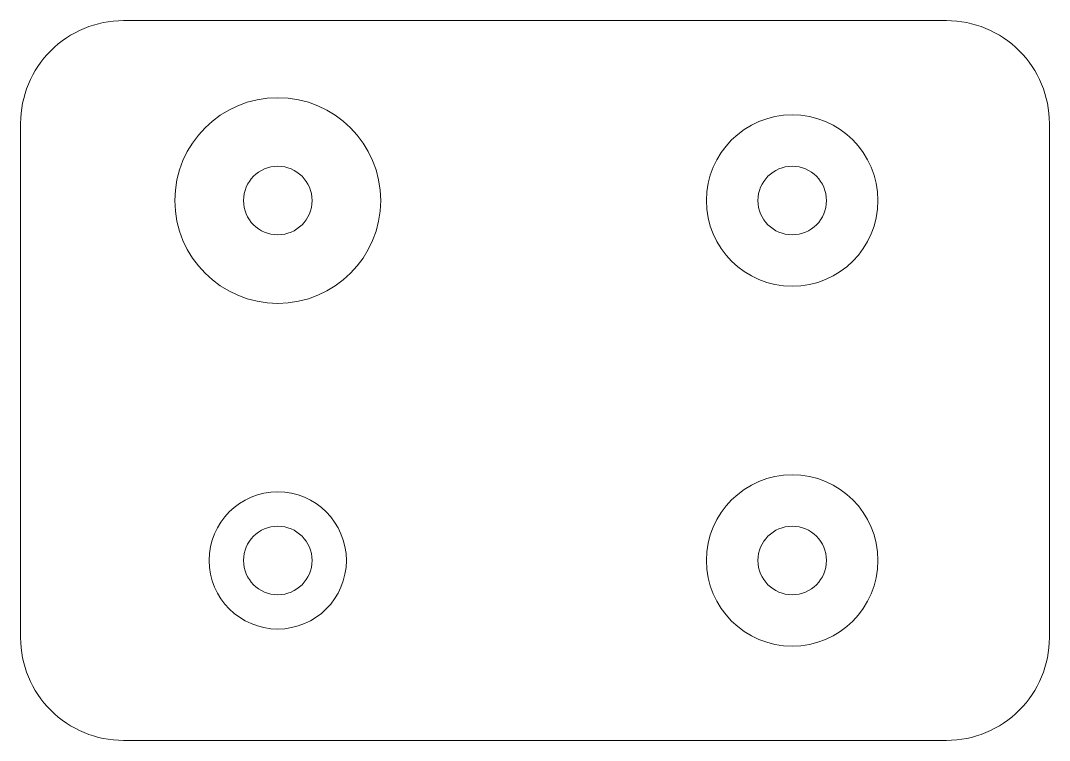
# Model space of a CAD drawing. Header units: inches. Extents: x 76 to 106, y 426.3 to 447.3.
import ezdxf

# ---------------------------------------------------------------- set-up
doc = ezdxf.new("R2010")
doc.units = ezdxf.units.IN
doc.header["$MEASUREMENT"] = 0
doc.layers.get('0').update_dxf_attribs({"color": 1, "lineweight": 9})

msp = doc.modelspace()

# ---------------------------------------------------------------- linework, layer by layer
at = {"lineweight": 5}
msp.add_lwpolyline([(102.995, 426.259), (78.995, 426.259, -0.414214), (75.995, 429.259), (75.995, 444.259, -0.414214), (78.995, 447.259), (102.995, 447.259, -0.414214), (105.995, 444.259), (105.995, 429.259, -0.414214)], format="xyb", close=True, dxfattribs=at)
for centre, radius in [((83.495, 442.009), 3), ((98.495, 442.009), 2.5), ((83.495, 442.009), 1), ((98.495, 442.009), 1), ((98.495, 431.509), 2.5), ((83.495, 431.509), 2), ((83.495, 431.509), 1), ((98.495, 431.509), 1)]:
    msp.add_circle(centre, radius, dxfattribs=at)

doc.saveas('drawing.dxf')
